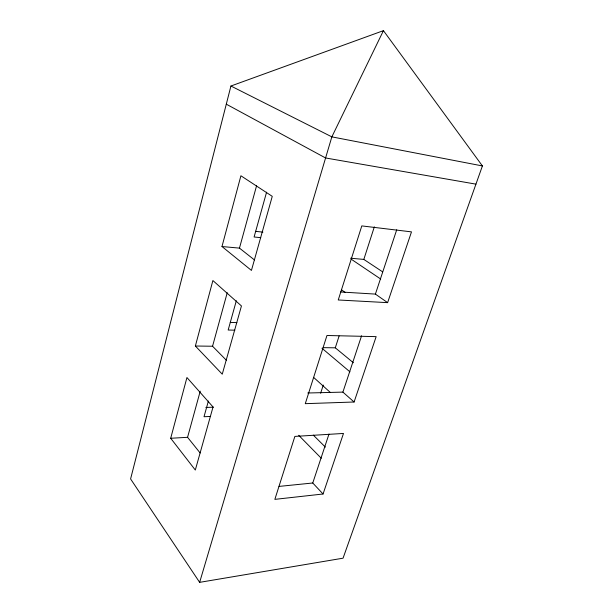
<?xml version="1.0" encoding="UTF-8"?>
<svg xmlns="http://www.w3.org/2000/svg" width="613" height="613" viewBox="0 0 613 613"><rect width="100%" height="100%" fill="white"/><g stroke="black" fill="none" stroke-linecap="round" stroke-linejoin="round"><path stroke-width="0.92" d="M230.932 86.012L130.592 478.945L199.639 582.35L343.058 558.182L482.408 165.939L383.439 30.65L230.932 86.012L331.848 136.868L482.408 165.939M170.698 438.272L186.942 377.531L213.04 406.971L195.309 470.033L170.698 438.272L187.57 437.314L200.137 452.961M195.371 346.016L212.887 280.547L241.445 305.941L222.258 374.183L195.371 346.016L212.558 346.238L226.588 360.467M221.983 246.533L240.909 175.77L272.264 196.344L251.437 270.417L221.983 246.533L239.468 248.119L254.449 259.935M187.57 437.314L200.229 391.178M212.558 346.238L227.231 292.73M239.468 248.119L256.579 185.731M208.374 401.063L204.014 416.733L210.588 416.457M236.327 300.753L228.174 330.016L234.84 330.192M266.586 192.168L254.096 236.993L260.717 237.66M199.639 582.35L331.848 136.868L383.439 30.65M320.63 393.224L323.273 385.056M353.387 362.75L335.288 347.816L339.112 335.985M382.619 271.835L363.823 259.414L374.336 226.848M323.059 494.001L274.854 499.365L294.868 436.41L343.487 433.445L323.059 494.001L312.768 482.998L328.997 434.042M354.099 402.005L305.282 403.668L326.959 335.495L376.152 336.637L354.099 402.005L342.897 392.113L361.578 335.794M387.615 302.646L338.246 299.979L361.8 225.906L411.492 231.875L387.615 302.646L375.401 294.094L396.718 229.791M279.022 486.408L312.768 482.998M205.845 407.453L213.454 407.185M307.764 393.002L342.897 392.113M323.112 347.655L335.288 347.816M230.258 322.407L236.871 322.622M340.529 291.972L375.401 294.094M350.582 258.211L363.823 259.414M255.399 231.331L262.908 232.12M475.933 184.145L325.58 157.97L226.297 104.172M351.188 259.176L380.711 279.038M341.464 289.757L345.242 292.516M321.955 348.238L349.931 371.83M313.603 377.386L330.369 392.496M313.312 435.123L325.38 447.107M298.7 435.299L321.266 458.24"/></g></svg>
